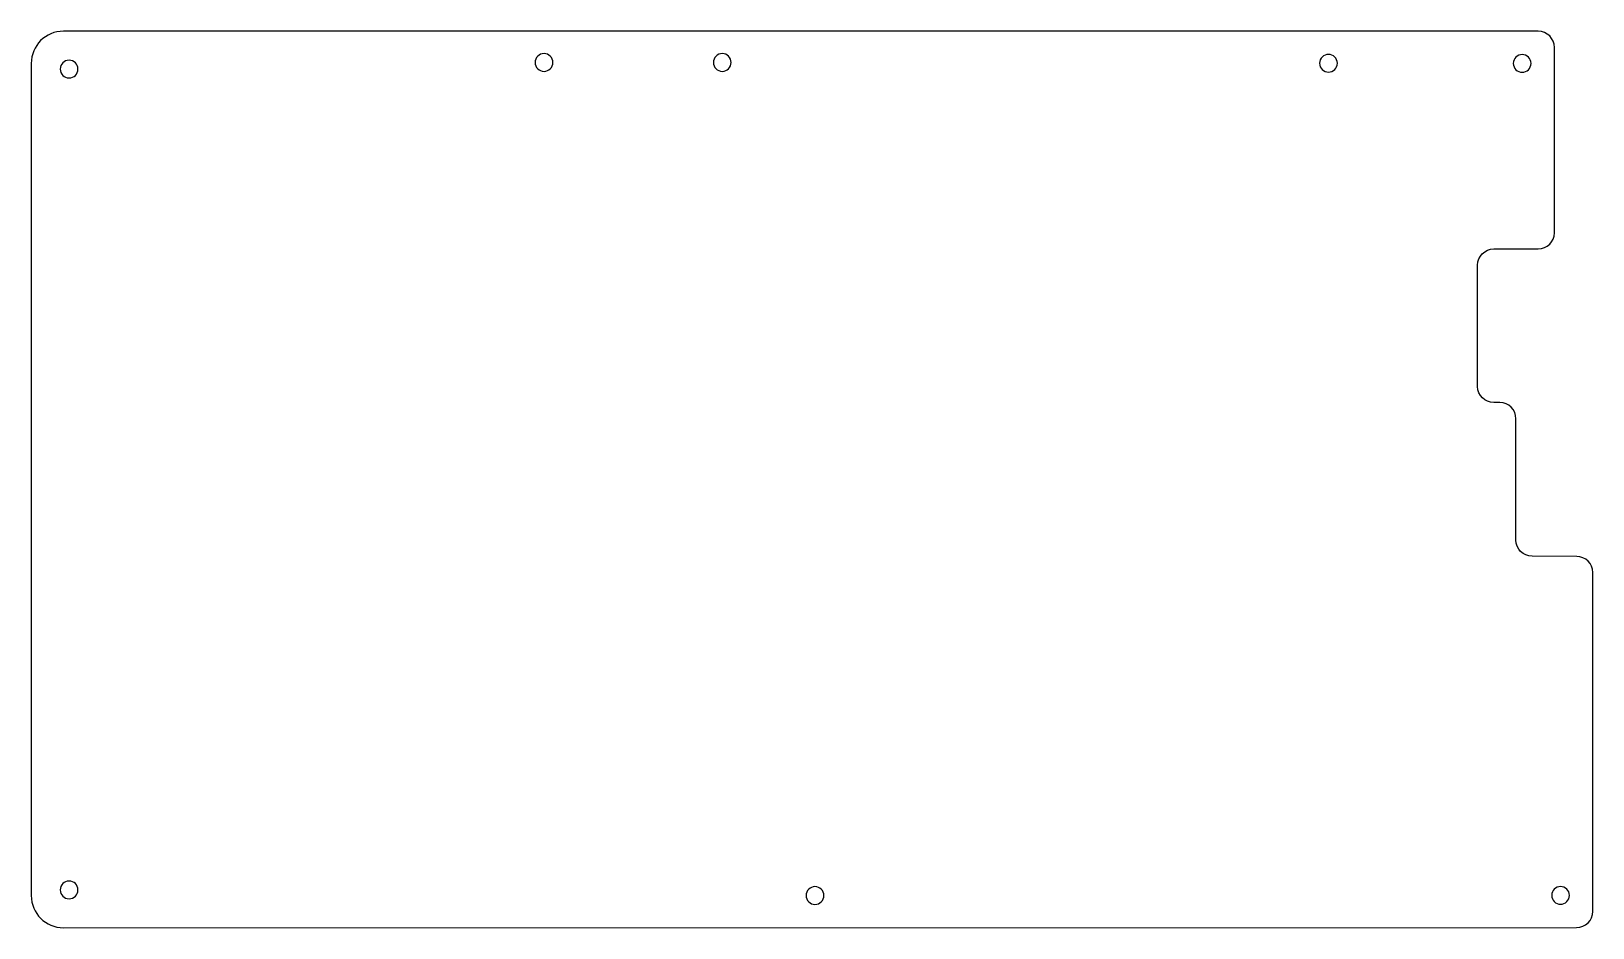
# Model space of a CAD drawing. Header units: inches. Extents: x 52 to 246, y -164 to -52.
import ezdxf

# ---------------------------------------------------------------- set-up
doc = ezdxf.new("R2010")
doc.units = ezdxf.units.IN
doc.header["$MEASUREMENT"] = 0
doc.layers.add('Layer 1', color=7, linetype='Continuous')

msp = doc.modelspace()

# ---------------------------------------------------------------- linework, layer by layer
at = {"layer": 'Layer 1', "color": 175, "lineweight": 25, "true_color": 0x48499e}
msp.add_open_spline([(56.46, -52.41), (56.46, -52.41), (239.44, -52.41), (239.44, -52.41), (240.54, -52.41), (241.44, -53.3), (241.44, -54.41), (241.44, -54.41), (241.44, -62.37), (241.44, -62.37), (241.44, -62.37), (241.44, -77.41), (241.44, -77.41), (241.44, -78.52), (240.54, -79.41), (239.44, -79.41), (239.44, -79.41), (233.91, -79.42), (233.91, -79.42), (232.8, -79.43), (231.91, -80.32), (231.91, -81.42), (231.91, -81.42), (231.91, -96.48), (231.91, -96.48), (231.91, -97.58), (232.81, -98.48), (233.91, -98.48), (233.91, -98.48), (234.67, -98.48), (234.67, -98.48), (235.78, -98.48), (236.67, -99.37), (236.67, -100.48), (236.67, -100.48), (236.67, -115.54), (236.67, -115.54), (236.67, -116.64), (237.56, -117.53), (238.66, -117.54), (238.66, -117.54), (244.21, -117.57), (244.21, -117.57), (245.31, -117.58), (246.2, -118.47), (246.2, -119.57), (246.2, -119.57), (246.2, -161.62), (246.2, -161.62), (246.2, -162.73), (245.3, -163.62), (244.2, -163.62), (244.2, -163.62), (56.46, -163.65), (56.46, -163.65), (54.25, -163.65), (52.46, -161.86), (52.46, -159.65), (52.46, -159.65), (52.46, -56.4), (52.46, -56.4), (52.46, -54.19), (54.25, -52.4), (56.46, -52.4), (56.46, -52.4), (56.46, -52.41), (56.46, -52.41)], degree=3, knots=[0, 0, 0, 0, 1, 1, 1, 2, 2, 2, 3, 3, 3, 4, 4, 4, 5, 5, 5, 6, 6, 6, 7, 7, 7, 8, 8, 8, 9, 9, 9, 10, 10, 10, 11, 11, 11, 12, 12, 12, 13, 13, 13, 14, 14, 14, 15, 15, 15, 16, 16, 16, 17, 17, 17, 18, 18, 18, 19, 19, 19, 20, 20, 20, 21, 21, 21, 22, 22, 22, 22], dxfattribs=at)
at = {"layer": 'Layer 1', "color": 195, "lineweight": 25, "true_color": 0x794d9e}
for points in [[(58.26, -57.1), (58.26, -57.71), (57.77, -58.2), (57.16, -58.2), (56.55, -58.2), (56.06, -57.71), (56.06, -57.1), (56.06, -56.49), (56.55, -56), (57.16, -56), (57.77, -56), (58.26, -56.49), (58.26, -57.1)], [(117.18, -56.28), (117.18, -56.88), (116.69, -57.38), (116.08, -57.38), (115.47, -57.38), (114.98, -56.88), (114.98, -56.28), (114.98, -55.67), (115.47, -55.18), (116.08, -55.18), (116.69, -55.18), (117.18, -55.67), (117.18, -56.28)], [(139.3, -56.28), (139.3, -56.88), (138.8, -57.38), (138.2, -57.38), (137.59, -57.38), (137.1, -56.88), (137.1, -56.28), (137.1, -55.67), (137.59, -55.18), (138.2, -55.18), (138.8, -55.18), (139.3, -55.67), (139.3, -56.28)], [(214.51, -56.38), (214.51, -56.98), (214.02, -57.48), (213.41, -57.48), (212.8, -57.48), (212.31, -56.98), (212.31, -56.38), (212.31, -55.77), (212.8, -55.28), (213.41, -55.28), (214.02, -55.28), (214.51, -55.77), (214.51, -56.38)], [(238.54, -56.4), (238.54, -57.01), (238.04, -57.5), (237.44, -57.5), (236.83, -57.5), (236.34, -57.01), (236.34, -56.4), (236.34, -55.79), (236.83, -55.3), (237.44, -55.3), (238.04, -55.3), (238.54, -55.79), (238.54, -56.4)], [(58.26, -158.95), (58.26, -159.56), (57.77, -160.05), (57.16, -160.05), (56.55, -160.05), (56.06, -159.56), (56.06, -158.95), (56.06, -158.34), (56.55, -157.85), (57.16, -157.85), (57.77, -157.85), (58.26, -158.34), (58.26, -158.95)], [(150.8, -159.65), (150.8, -160.26), (150.31, -160.75), (149.7, -160.75), (149.09, -160.75), (148.6, -160.26), (148.6, -159.65), (148.6, -159.04), (149.09, -158.55), (149.7, -158.55), (150.31, -158.55), (150.8, -159.04), (150.8, -159.65)], [(243.3, -159.63), (243.3, -160.24), (242.81, -160.73), (242.2, -160.73), (241.59, -160.73), (241.1, -160.24), (241.1, -159.63), (241.1, -159.02), (241.59, -158.53), (242.2, -158.53), (242.81, -158.53), (243.3, -159.02), (243.3, -159.63)]]:
    msp.add_open_spline(points, degree=3, knots=[0, 0, 0, 0, 1, 1, 1, 2, 2, 2, 3, 3, 3, 4, 4, 4, 4], dxfattribs=at)

doc.saveas('drawing.dxf')
